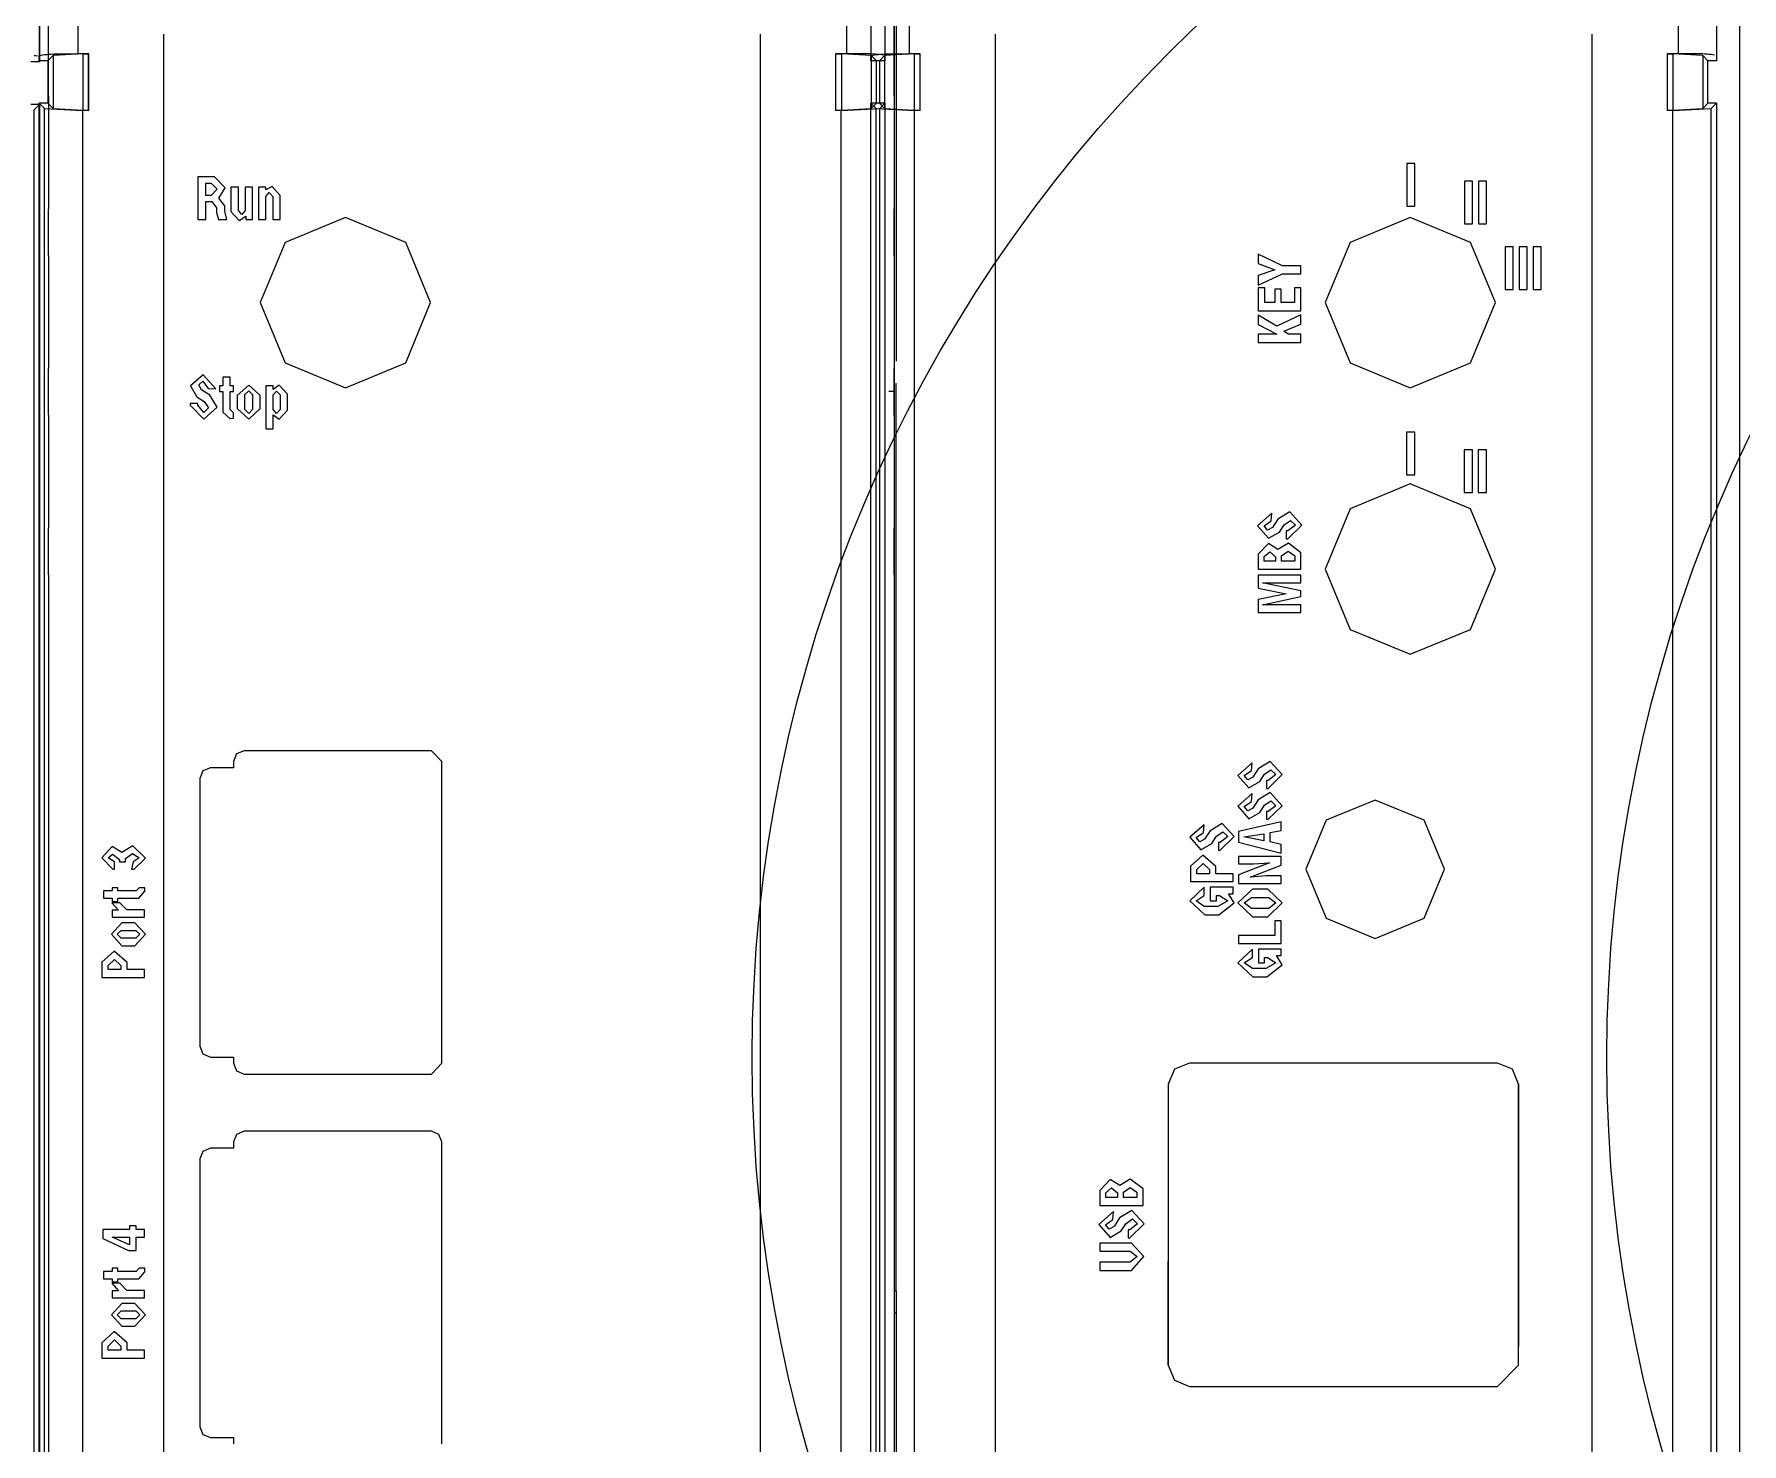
# Model space of a CAD drawing. Header units: millimetres. Extents: x -6000 to 26000, y -6000 to 26000.
# Drawn here: x 97.54 to 108.69, y -4339.37 to -4330.16 of the extents above; entities that cross this region are included whole.
import ezdxf

# ---------------------------------------------------------------- set-up
doc = ezdxf.new("R2010")
doc.units = ezdxf.units.MM
doc.header["$MEASUREMENT"] = 0
doc.layers.add('Чертеж и Рисунок_Ном._пера__7', color=7, linetype='Continuous', lineweight=15)

msp = doc.modelspace()

# ---------------------------------------------------------------- linework, layer by layer
at = {"layer": 'Чертеж и Рисунок_Ном._пера__7', "color": 7, "linetype": 'Continuous', "lineweight": 15}
for p, q in [((97.632, -4330.559), (97.632, -4328.772)), ((103.154, -4328.772), (103.154, -4345.47)), ((103.154, -4330.559), (103.154, -4328.772)), ((108.676, -4328.772), (108.676, -4345.47)), ((103.168, -4329.475), (103.168, -4332.292)), ((97.571, -4329.847), (97.571, -4330.297)), ((97.572, -4329.854), (97.572, -4330.304)), ((97.822, -4329.847), (97.822, -4330.284)), ((102.843, -4329.847), (102.843, -4330.284)), ((103.002, -4329.847), (103.002, -4330.297)), ((103.094, -4329.847), (103.094, -4330.297)), ((103.253, -4329.847), (103.253, -4330.284)), ((108.274, -4329.847), (108.274, -4330.284)), ((108.525, -4329.847), (108.525, -4330.297)), ((98.385, -4344.623), (98.385, -4330.156)), ((102.28, -4330.156), (102.28, -4344.623)), ((103.816, -4344.623), (103.816, -4330.156)), ((107.711, -4330.156), (107.711, -4344.623)), ((97.571, -4330.33), (97.571, -4330.297)), ((97.627, -4330.33), (97.661, -4330.296)), ((97.661, -4330.296), (97.661, -4330.642)), ((97.894, -4330.284), (97.822, -4330.284)), ((97.856, -4330.286), (97.891, -4330.286)), ((97.856, -4330.286), (97.856, -4330.652)), ((97.891, -4330.286), (97.894, -4330.284)), ((97.891, -4330.286), (97.891, -4330.652)), ((97.894, -4330.655), (97.894, -4330.284)), ((102.771, -4330.284), (102.774, -4330.286)), ((102.771, -4330.284), (102.771, -4330.655)), ((102.843, -4330.284), (102.771, -4330.284)), ((102.774, -4330.286), (102.81, -4330.286)), ((102.774, -4330.652), (102.774, -4330.286)), ((102.81, -4330.286), (102.81, -4330.652)), ((103.002, -4330.33), (103.002, -4330.297)), ((103.004, -4330.296), (103.038, -4330.33)), ((103.004, -4330.296), (103.004, -4330.642)), ((103.058, -4330.33), (103.092, -4330.296)), ((103.092, -4330.296), (103.092, -4330.642)), ((103.094, -4330.297), (103.094, -4330.33)), ((103.325, -4330.284), (103.253, -4330.284)), ((103.286, -4330.286), (103.286, -4330.652)), ((103.286, -4330.286), (103.322, -4330.286)), ((103.322, -4330.286), (103.325, -4330.284)), ((103.322, -4330.286), (103.322, -4330.652)), ((103.325, -4330.655), (103.325, -4330.284)), ((108.202, -4330.284), (108.202, -4330.655)), ((108.202, -4330.284), (108.205, -4330.286)), ((108.274, -4330.284), (108.202, -4330.284)), ((108.205, -4330.286), (108.24, -4330.286)), ((108.205, -4330.652), (108.205, -4330.286)), ((108.24, -4330.286), (108.24, -4330.652)), ((108.435, -4330.296), (108.435, -4330.642)), ((108.435, -4330.296), (108.469, -4330.33)), ((108.525, -4330.297), (108.525, -4330.33)), ((97.572, -4330.337), (97.516, -4330.337)), ((97.627, -4330.33), (97.571, -4330.33)), ((97.572, -4330.304), (97.572, -4330.337)), ((97.627, -4330.33), (97.627, -4330.608)), ((103.058, -4330.33), (103.002, -4330.33)), ((103.094, -4330.33), (103.038, -4330.33)), ((103.038, -4330.608), (103.038, -4330.33)), ((103.058, -4330.33), (103.058, -4330.608)), ((108.469, -4330.608), (108.469, -4330.33)), ((108.525, -4330.33), (108.469, -4330.33)), ((97.572, -4330.615), (97.516, -4330.615)), ((97.572, -4330.615), (97.537, -4330.65)), ((97.627, -4330.608), (97.571, -4330.608)), ((97.606, -4330.643), (97.571, -4330.608)), ((97.571, -4342.849), (97.571, -4330.608)), ((97.572, -4330.615), (97.572, -4342.856)), ((97.627, -4330.608), (97.661, -4330.642)), ((97.632, -4330.559), (97.632, -4331.298)), ((103.058, -4330.608), (103.002, -4330.608)), ((103.037, -4330.643), (103.002, -4330.608)), ((103.002, -4342.849), (103.002, -4330.608)), ((103.004, -4330.642), (103.038, -4330.608)), ((103.094, -4330.608), (103.038, -4330.608)), ((103.058, -4330.608), (103.092, -4330.642)), ((103.094, -4330.608), (103.06, -4330.643)), ((103.094, -4330.608), (103.094, -4342.849)), ((103.154, -4330.559), (103.154, -4331.298)), ((108.435, -4330.642), (108.469, -4330.608)), ((108.525, -4330.608), (108.469, -4330.608)), ((108.525, -4330.608), (108.49, -4330.643)), ((108.525, -4330.608), (108.525, -4342.849)), ((108.525, -4330.608), (108.525, -4335.079)), ((97.537, -4342.822), (97.537, -4330.65)), ((97.606, -4342.815), (97.606, -4330.643)), ((97.856, -4330.652), (97.891, -4330.652)), ((97.894, -4330.655), (97.856, -4330.655)), ((97.856, -4342.803), (97.856, -4330.655)), ((97.891, -4330.652), (97.894, -4330.655)), ((102.771, -4330.655), (102.774, -4330.652)), ((102.809, -4330.655), (102.771, -4330.655)), ((102.774, -4330.652), (102.81, -4330.652)), ((102.809, -4342.803), (102.809, -4330.655)), ((103.037, -4342.815), (103.037, -4330.643)), ((103.06, -4342.815), (103.06, -4330.643)), ((103.286, -4330.652), (103.322, -4330.652)), ((103.287, -4342.803), (103.287, -4330.655)), ((103.325, -4330.655), (103.287, -4330.655)), ((103.322, -4330.652), (103.325, -4330.655)), ((108.202, -4330.655), (108.205, -4330.652)), ((108.24, -4330.655), (108.202, -4330.655)), ((108.205, -4330.652), (108.24, -4330.652)), ((108.24, -4342.803), (108.24, -4330.655)), ((108.49, -4342.815), (108.49, -4330.643)), ((97.632, -4331.602), (97.632, -4331.298)), ((103.154, -4331.602), (103.154, -4331.298)), ((97.632, -4331.602), (97.632, -4332.341)), ((103.154, -4331.602), (103.154, -4332.341)), ((97.632, -4332.645), (97.632, -4332.341)), ((103.154, -4332.645), (103.154, -4332.341)), ((103.119, -4332.488), (103.154, -4332.488)), ((103.168, -4338.368), (103.168, -4332.436)), ((97.632, -4332.645), (97.632, -4333.384)), ((103.154, -4332.645), (103.154, -4333.384)), ((97.632, -4333.688), (97.632, -4333.384)), ((103.154, -4333.688), (103.154, -4333.384)), ((97.632, -4333.688), (97.632, -4345.496)), ((103.154, -4333.688), (103.154, -4345.496)), ((100.132, -4334.838), (98.909, -4334.838)), ((98.84, -4334.95), (98.689, -4334.95)), ((98.84, -4334.908), (98.84, -4334.95)), ((100.201, -4336.88), (100.201, -4334.908)), ((98.62, -4335.019), (98.62, -4336.769)), ((98.689, -4336.839), (98.84, -4336.839)), ((98.84, -4336.839), (98.84, -4336.88)), ((107.094, -4336.878), (105.084, -4336.878)), ((98.909, -4336.95), (100.132, -4336.95)), ((104.945, -4337.017), (104.945, -4338.853)), ((104.945, -4337.017), (104.945, -4338.73)), ((107.233, -4338.853), (107.233, -4337.017)), ((107.233, -4337.017), (107.233, -4338.73)), ((100.132, -4337.324), (98.909, -4337.324)), ((98.84, -4337.435), (98.689, -4337.435)), ((98.84, -4337.394), (98.84, -4337.435)), ((100.201, -4339.366), (100.201, -4337.394)), ((98.62, -4337.505), (98.62, -4339.255)), ((103.002, -4342.849), (103.002, -4338.174)), ((104.945, -4338.853), (104.945, -4338.174)), ((103.168, -4338.368), (103.154, -4338.368)), ((103.168, -4338.368), (103.168, -4338.513)), ((103.168, -4338.513), (103.154, -4338.513)), ((103.168, -4338.513), (103.168, -4341.329)), ((105.084, -4338.992), (107.094, -4338.992)), ((98.689, -4339.324), (98.84, -4339.324)), ((98.84, -4339.324), (98.84, -4339.366))]:
    msp.add_line(p, q, dxfattribs=at)
at = {"layer": 'Чертеж и Рисунок_Ном._пера__7', "color": 7, "linetype": 'Continuous', "lineweight": 15, "flags": 128}
for points in [[(97.549, -4330.298), (97.537, -4330.297)], [(97.56, -4330.3), (97.549, -4330.298)], [(97.571, -4330.297), (97.583, -4330.293)], [(97.583, -4330.293), (97.594, -4330.291), (97.606, -4330.29), (97.62, -4330.289)], [(97.62, -4330.289), (97.634, -4330.288)], [(97.634, -4330.288), (97.649, -4330.287)], [(97.649, -4330.287), (97.665, -4330.286)], [(97.856, -4330.286), (97.661, -4330.296)], [(97.856, -4330.286), (97.661, -4330.296)], [(97.856, -4330.286), (97.661, -4330.296)], [(97.856, -4330.286), (97.661, -4330.296)], [(97.856, -4330.286), (97.661, -4330.296)], [(97.856, -4330.286), (97.661, -4330.296)], [(97.856, -4330.286), (97.661, -4330.296)], [(97.856, -4330.286), (97.661, -4330.296)], [(97.856, -4330.286), (97.661, -4330.296)], [(97.856, -4330.286), (97.661, -4330.296)], [(97.856, -4330.286), (97.661, -4330.296)], [(97.856, -4330.286), (97.661, -4330.296)], [(97.856, -4330.286), (97.661, -4330.296)], [(97.856, -4330.286), (97.661, -4330.296)], [(97.856, -4330.286), (97.661, -4330.296)], [(97.856, -4330.286), (97.661, -4330.296)], [(97.856, -4330.286), (97.661, -4330.296)], [(97.856, -4330.286), (97.661, -4330.296)], [(97.856, -4330.286), (97.661, -4330.296)], [(97.856, -4330.286), (97.661, -4330.296)], [(97.856, -4330.286), (97.661, -4330.296)], [(97.665, -4330.286), (97.7, -4330.285), (97.748, -4330.284), (97.785, -4330.284), (97.822, -4330.284)], [(103.004, -4330.296), (102.81, -4330.286)], [(103.004, -4330.296), (102.81, -4330.286)], [(103.004, -4330.296), (102.81, -4330.286)], [(103.004, -4330.296), (102.81, -4330.286)], [(103.004, -4330.296), (102.81, -4330.286)], [(103.004, -4330.296), (102.81, -4330.286)], [(103.004, -4330.296), (102.81, -4330.286)], [(103.004, -4330.296), (102.81, -4330.286)], [(103.004, -4330.296), (102.81, -4330.286)], [(103.004, -4330.296), (102.81, -4330.286)], [(103.004, -4330.296), (102.81, -4330.286)], [(103.004, -4330.296), (102.81, -4330.286)], [(103.004, -4330.296), (102.81, -4330.286)], [(103.004, -4330.296), (102.81, -4330.286)], [(103.004, -4330.296), (102.81, -4330.286)], [(103.004, -4330.296), (102.81, -4330.286)], [(103.004, -4330.296), (102.81, -4330.286)], [(103.004, -4330.296), (102.81, -4330.286)], [(103.004, -4330.296), (102.81, -4330.286)], [(103.004, -4330.296), (102.81, -4330.286)], [(103.004, -4330.296), (102.81, -4330.286)], [(102.917, -4330.284), (102.88, -4330.284), (102.843, -4330.284)], [(102.965, -4330.285), (102.917, -4330.284)], [(103, -4330.286), (102.965, -4330.285)], [(103.031, -4330.288), (103.017, -4330.287), (103, -4330.286)], [(103.002, -4330.297), (103.014, -4330.293)], [(103.014, -4330.293), (103.025, -4330.291), (103.037, -4330.29), (103.051, -4330.289)], [(103.045, -4330.289), (103.031, -4330.288)], [(103.059, -4330.29), (103.045, -4330.289)], [(103.051, -4330.289), (103.065, -4330.288), (103.08, -4330.287)], [(103.071, -4330.291), (103.059, -4330.29)], [(103.082, -4330.293), (103.071, -4330.291)], [(103.08, -4330.287), (103.096, -4330.286), (103.131, -4330.285), (103.179, -4330.284)], [(103.286, -4330.286), (103.092, -4330.296)], [(103.286, -4330.286), (103.092, -4330.296)], [(103.286, -4330.286), (103.092, -4330.296)], [(103.286, -4330.286), (103.092, -4330.296)], [(103.286, -4330.286), (103.092, -4330.296)], [(103.286, -4330.286), (103.092, -4330.296)], [(103.286, -4330.286), (103.092, -4330.296)], [(103.286, -4330.286), (103.092, -4330.296)], [(103.286, -4330.286), (103.092, -4330.296)], [(103.286, -4330.286), (103.092, -4330.296)], [(103.286, -4330.286), (103.092, -4330.296)], [(103.286, -4330.286), (103.092, -4330.296)], [(103.286, -4330.286), (103.092, -4330.296)], [(103.286, -4330.286), (103.092, -4330.296)], [(103.286, -4330.286), (103.092, -4330.296)], [(103.286, -4330.286), (103.092, -4330.296)], [(103.286, -4330.286), (103.092, -4330.296)], [(103.286, -4330.286), (103.092, -4330.296)], [(103.286, -4330.286), (103.092, -4330.296)], [(103.286, -4330.286), (103.092, -4330.296)], [(103.286, -4330.286), (103.092, -4330.296)], [(103.179, -4330.284), (103.216, -4330.284), (103.253, -4330.284)], [(108.435, -4330.296), (108.24, -4330.286)], [(108.435, -4330.296), (108.24, -4330.286)], [(108.435, -4330.296), (108.24, -4330.286)], [(108.435, -4330.296), (108.24, -4330.286)], [(108.435, -4330.296), (108.24, -4330.286)], [(108.435, -4330.296), (108.24, -4330.286)], [(108.435, -4330.296), (108.24, -4330.286)], [(108.435, -4330.296), (108.24, -4330.286)], [(108.435, -4330.296), (108.24, -4330.286)], [(108.435, -4330.296), (108.24, -4330.286)], [(108.435, -4330.296), (108.24, -4330.286)], [(108.435, -4330.296), (108.24, -4330.286)], [(108.435, -4330.296), (108.24, -4330.286)], [(108.435, -4330.296), (108.24, -4330.286)], [(108.435, -4330.296), (108.24, -4330.286)], [(108.435, -4330.296), (108.24, -4330.286)], [(108.435, -4330.296), (108.24, -4330.286)], [(108.435, -4330.296), (108.24, -4330.286)], [(108.435, -4330.296), (108.24, -4330.286)], [(108.435, -4330.296), (108.24, -4330.286)], [(108.435, -4330.296), (108.24, -4330.286)], [(108.311, -4330.284), (108.274, -4330.284)], [(108.396, -4330.285), (108.348, -4330.284), (108.311, -4330.284)], [(108.447, -4330.287), (108.431, -4330.286), (108.396, -4330.285)], [(108.49, -4330.29), (108.476, -4330.289), (108.462, -4330.288), (108.447, -4330.287)], [(108.502, -4330.291), (108.49, -4330.29)], [(108.513, -4330.293), (108.502, -4330.291)], [(97.606, -4330.643), (97.856, -4330.655)], [(97.606, -4330.643), (97.856, -4330.655)], [(97.606, -4330.643), (97.856, -4330.655)], [(97.606, -4330.643), (97.856, -4330.655)], [(97.606, -4330.643), (97.856, -4330.655)], [(97.606, -4330.643), (97.856, -4330.655)], [(97.606, -4330.643), (97.856, -4330.655)], [(97.606, -4330.643), (97.856, -4330.655)], [(97.606, -4330.643), (97.856, -4330.655)], [(97.606, -4330.643), (97.856, -4330.655)], [(97.606, -4330.643), (97.856, -4330.655)], [(97.606, -4330.643), (97.856, -4330.655)], [(97.606, -4330.643), (97.856, -4330.655)], [(97.606, -4330.643), (97.856, -4330.655)], [(97.606, -4330.643), (97.856, -4330.655)], [(97.606, -4330.643), (97.856, -4330.655)], [(97.606, -4330.643), (97.856, -4330.655)], [(97.606, -4330.643), (97.856, -4330.655)], [(97.606, -4330.643), (97.856, -4330.655)], [(97.606, -4330.643), (97.856, -4330.655)], [(97.606, -4330.643), (97.856, -4330.655)], [(97.661, -4330.642), (97.856, -4330.652)], [(97.661, -4330.642), (97.856, -4330.652)], [(97.661, -4330.642), (97.856, -4330.652)], [(97.661, -4330.642), (97.856, -4330.652)], [(97.661, -4330.642), (97.856, -4330.652)], [(97.661, -4330.642), (97.856, -4330.652)], [(97.661, -4330.642), (97.856, -4330.652)], [(97.661, -4330.642), (97.856, -4330.652)], [(97.661, -4330.642), (97.856, -4330.652)], [(97.661, -4330.642), (97.856, -4330.652)], [(97.661, -4330.642), (97.856, -4330.652)], [(97.661, -4330.642), (97.856, -4330.652)], [(97.661, -4330.642), (97.856, -4330.652)], [(97.661, -4330.642), (97.856, -4330.652)], [(97.661, -4330.642), (97.856, -4330.652)], [(97.661, -4330.642), (97.856, -4330.652)], [(97.661, -4330.642), (97.856, -4330.652)], [(97.661, -4330.642), (97.856, -4330.652)], [(97.661, -4330.642), (97.856, -4330.652)], [(97.661, -4330.642), (97.856, -4330.652)], [(97.661, -4330.642), (97.856, -4330.652)], [(102.809, -4330.655), (103.06, -4330.643)], [(102.809, -4330.655), (103.06, -4330.643)], [(102.809, -4330.655), (103.06, -4330.643)], [(102.809, -4330.655), (103.06, -4330.643)], [(102.809, -4330.655), (103.06, -4330.643)], [(102.809, -4330.655), (103.06, -4330.643)], [(102.809, -4330.655), (103.06, -4330.643)], [(102.809, -4330.655), (103.06, -4330.643)], [(102.809, -4330.655), (103.06, -4330.643)], [(102.809, -4330.655), (103.06, -4330.643)], [(102.809, -4330.655), (103.06, -4330.643)], [(102.809, -4330.655), (103.06, -4330.643)], [(102.809, -4330.655), (103.06, -4330.643)], [(102.809, -4330.655), (103.06, -4330.643)], [(102.809, -4330.655), (103.06, -4330.643)], [(102.809, -4330.655), (103.06, -4330.643)], [(102.809, -4330.655), (103.06, -4330.643)], [(102.809, -4330.655), (103.06, -4330.643)], [(102.809, -4330.655), (103.06, -4330.643)], [(102.809, -4330.655), (103.06, -4330.643)], [(102.809, -4330.655), (103.06, -4330.643)], [(102.81, -4330.652), (103.004, -4330.642)], [(102.81, -4330.652), (103.004, -4330.642)], [(102.81, -4330.652), (103.004, -4330.642)], [(102.81, -4330.652), (103.004, -4330.642)], [(102.81, -4330.652), (103.004, -4330.642)], [(102.81, -4330.652), (103.004, -4330.642)], [(102.81, -4330.652), (103.004, -4330.642)], [(102.81, -4330.652), (103.004, -4330.642)], [(102.81, -4330.652), (103.004, -4330.642)], [(102.81, -4330.652), (103.004, -4330.642)], [(102.81, -4330.652), (103.004, -4330.642)], [(102.81, -4330.652), (103.004, -4330.642)], [(102.81, -4330.652), (103.004, -4330.642)], [(102.81, -4330.652), (103.004, -4330.642)], [(102.81, -4330.652), (103.004, -4330.642)], [(102.81, -4330.652), (103.004, -4330.642)], [(102.81, -4330.652), (103.004, -4330.642)], [(102.81, -4330.652), (103.004, -4330.642)], [(102.81, -4330.652), (103.004, -4330.642)], [(102.81, -4330.652), (103.004, -4330.642)], [(102.81, -4330.652), (103.004, -4330.642)], [(103.037, -4330.643), (103.287, -4330.655)], [(103.037, -4330.643), (103.287, -4330.655)], [(103.037, -4330.643), (103.287, -4330.655)], [(103.037, -4330.643), (103.287, -4330.655)], [(103.037, -4330.643), (103.287, -4330.655)], [(103.037, -4330.643), (103.287, -4330.655)], [(103.037, -4330.643), (103.287, -4330.655)], [(103.037, -4330.643), (103.287, -4330.655)], [(103.037, -4330.643), (103.287, -4330.655)], [(103.037, -4330.643), (103.287, -4330.655)], [(103.037, -4330.643), (103.287, -4330.655)], [(103.037, -4330.643), (103.287, -4330.655)], [(103.037, -4330.643), (103.287, -4330.655)], [(103.037, -4330.643), (103.287, -4330.655)], [(103.037, -4330.643), (103.287, -4330.655)], [(103.037, -4330.643), (103.287, -4330.655)], [(103.037, -4330.643), (103.287, -4330.655)], [(103.037, -4330.643), (103.287, -4330.655)], [(103.037, -4330.643), (103.287, -4330.655)], [(103.037, -4330.643), (103.287, -4330.655)], [(103.037, -4330.643), (103.287, -4330.655)], [(103.092, -4330.642), (103.286, -4330.652)], [(103.092, -4330.642), (103.286, -4330.652)], [(103.092, -4330.642), (103.286, -4330.652)], [(103.092, -4330.642), (103.286, -4330.652)], [(103.092, -4330.642), (103.286, -4330.652)], [(103.092, -4330.642), (103.286, -4330.652)], [(103.092, -4330.642), (103.286, -4330.652)], [(103.092, -4330.642), (103.286, -4330.652)], [(103.092, -4330.642), (103.286, -4330.652)], [(103.092, -4330.642), (103.286, -4330.652)], [(103.092, -4330.642), (103.286, -4330.652)], [(103.092, -4330.642), (103.286, -4330.652)], [(103.092, -4330.642), (103.286, -4330.652)], [(103.092, -4330.642), (103.286, -4330.652)], [(103.092, -4330.642), (103.286, -4330.652)], [(103.092, -4330.642), (103.286, -4330.652)], [(103.092, -4330.642), (103.286, -4330.652)], [(103.092, -4330.642), (103.286, -4330.652)], [(103.092, -4330.642), (103.286, -4330.652)], [(103.092, -4330.642), (103.286, -4330.652)], [(103.092, -4330.642), (103.286, -4330.652)], [(108.24, -4330.652), (108.435, -4330.642)], [(108.24, -4330.652), (108.435, -4330.642)], [(108.24, -4330.652), (108.435, -4330.642)], [(108.24, -4330.652), (108.435, -4330.642)], [(108.24, -4330.652), (108.435, -4330.642)], [(108.24, -4330.652), (108.435, -4330.642)], [(108.24, -4330.652), (108.435, -4330.642)], [(108.24, -4330.652), (108.435, -4330.642)], [(108.24, -4330.652), (108.435, -4330.642)], [(108.24, -4330.652), (108.435, -4330.642)], [(108.24, -4330.652), (108.435, -4330.642)], [(108.24, -4330.652), (108.435, -4330.642)], [(108.24, -4330.652), (108.435, -4330.642)], [(108.24, -4330.652), (108.435, -4330.642)], [(108.24, -4330.652), (108.435, -4330.642)], [(108.24, -4330.652), (108.435, -4330.642)], [(108.24, -4330.652), (108.435, -4330.642)], [(108.24, -4330.652), (108.435, -4330.642)], [(108.24, -4330.652), (108.435, -4330.642)], [(108.24, -4330.652), (108.435, -4330.642)], [(108.24, -4330.652), (108.435, -4330.642)], [(108.24, -4330.655), (108.49, -4330.643)], [(108.24, -4330.655), (108.49, -4330.643)], [(108.24, -4330.655), (108.49, -4330.643)], [(108.24, -4330.655), (108.49, -4330.643)], [(108.24, -4330.655), (108.49, -4330.643)], [(108.24, -4330.655), (108.49, -4330.643)], [(108.24, -4330.655), (108.49, -4330.643)], [(108.24, -4330.655), (108.49, -4330.643)], [(108.24, -4330.655), (108.49, -4330.643)], [(108.24, -4330.655), (108.49, -4330.643)], [(108.24, -4330.655), (108.49, -4330.643)], [(108.24, -4330.655), (108.49, -4330.643)], [(108.24, -4330.655), (108.49, -4330.643)], [(108.24, -4330.655), (108.49, -4330.643)], [(108.24, -4330.655), (108.49, -4330.643)], [(108.24, -4330.655), (108.49, -4330.643)], [(108.24, -4330.655), (108.49, -4330.643)], [(108.24, -4330.655), (108.49, -4330.643)], [(108.24, -4330.655), (108.49, -4330.643)], [(108.24, -4330.655), (108.49, -4330.643)], [(108.24, -4330.655), (108.49, -4330.643)], [(98.744, -4331.227), (98.786, -4331.161), (98.716, -4331.089), (98.606, -4331.089), (98.606, -4331.368), (98.659, -4331.368), (98.659, -4331.25)], [(98.659, -4331.25), (98.697, -4331.25), (98.729, -4331.29), (98.729, -4331.322), (98.742, -4331.368), (98.795, -4331.368), (98.782, -4331.313), (98.782, -4331.277), (98.744, -4331.227)], [(105.661, -4333.523), (105.6, -4333.485), (105.532, -4333.554), (105.532, -4333.652), (105.811, -4333.652)], [(105.811, -4333.652), (105.811, -4333.545), (105.729, -4333.481), (105.661, -4333.523)], [(98.86, -4334.859), (98.84, -4334.908)], [(98.909, -4334.838), (98.86, -4334.859)], [(100.201, -4334.908), (100.132, -4334.838)], [(98.64, -4334.97), (98.62, -4335.019)], [(98.689, -4334.95), (98.64, -4334.97)], [(98.111, -4335.502), (98.048, -4335.463), (97.979, -4335.538), (98.051, -4335.611), (98.063, -4335.611), (98.063, -4335.564), (98.021, -4335.538), (98.049, -4335.513), (98.095, -4335.549), (98.095, -4335.564), (98.133, -4335.564)], [(98.133, -4335.564), (98.133, -4335.542), (98.179, -4335.51), (98.224, -4335.538), (98.184, -4335.564), (98.174, -4335.611), (98.19, -4335.611), (98.265, -4335.539), (98.181, -4335.459), (98.111, -4335.502)], [(98.62, -4336.769), (98.64, -4336.818), (98.689, -4336.839)], [(98.84, -4336.88), (98.86, -4336.93), (98.909, -4336.95)], [(100.132, -4336.95), (100.201, -4336.88)], [(105.084, -4336.878), (104.986, -4336.918)], [(107.233, -4337.017), (107.193, -4336.918), (107.094, -4336.878)], [(104.986, -4336.918), (104.945, -4337.017)], [(98.909, -4337.324), (98.86, -4337.344)], [(100.201, -4337.394), (100.181, -4337.344), (100.132, -4337.324)], [(98.689, -4337.435), (98.64, -4337.456)], [(98.86, -4337.344), (98.84, -4337.394)], [(98.64, -4337.456), (98.62, -4337.505)], [(104.628, -4337.678), (104.566, -4337.64), (104.497, -4337.71), (104.497, -4337.809), (104.78, -4337.809)], [(104.78, -4337.809), (104.78, -4337.701), (104.696, -4337.636), (104.628, -4337.678)], [(104.945, -4338.853), (104.986, -4338.951)], [(107.094, -4338.992), (107.233, -4338.853)], [(104.986, -4338.951), (105.084, -4338.992)], [(98.62, -4339.255), (98.64, -4339.304), (98.689, -4339.324)]]:
    msp.add_lwpolyline(points, dxfattribs=at)
for points in [[(106.555, -4331.002), (106.502, -4331.002), (106.502, -4331.281), (106.555, -4331.281)], [(98.659, -4331.13), (98.693, -4331.13), (98.732, -4331.169), (98.694, -4331.21), (98.659, -4331.21)], [(98.823, -4331.157), (98.823, -4331.314), (98.876, -4331.374), (98.919, -4331.346), (98.919, -4331.368), (98.964, -4331.368), (98.964, -4331.157), (98.916, -4331.157), (98.916, -4331.309), (98.894, -4331.335), (98.871, -4331.309), (98.871, -4331.157)], [(99.051, -4331.157), (99.003, -4331.157), (99.003, -4331.368), (99.051, -4331.368), (99.051, -4331.216), (99.073, -4331.19), (99.097, -4331.216), (99.097, -4331.368), (99.144, -4331.368), (99.144, -4331.211), (99.092, -4331.151), (99.051, -4331.174)], [(106.932, -4331.116), (106.879, -4331.116), (106.879, -4331.395), (106.932, -4331.395)], [(107.023, -4331.116), (106.971, -4331.116), (106.971, -4331.395), (107.023, -4331.395)], [(100.127, -4331.91), (99.964, -4331.517), (99.571, -4331.354), (99.177, -4331.517), (99.014, -4331.91), (99.177, -4332.304), (99.571, -4332.467), (99.964, -4332.304)], [(107.082, -4331.91), (106.919, -4331.517), (106.525, -4331.354), (106.132, -4331.517), (105.969, -4331.91), (106.132, -4332.304), (106.525, -4332.467), (106.919, -4332.304)], [(105.532, -4331.796), (105.691, -4331.722), (105.811, -4331.722), (105.811, -4331.669), (105.691, -4331.669), (105.532, -4331.594), (105.532, -4331.654), (105.64, -4331.696), (105.532, -4331.733)], [(107.198, -4331.545), (107.145, -4331.545), (107.145, -4331.824), (107.198, -4331.824)], [(107.289, -4331.545), (107.236, -4331.545), (107.236, -4331.824), (107.289, -4331.824)], [(107.381, -4331.545), (107.328, -4331.545), (107.328, -4331.824), (107.381, -4331.824)], [(105.532, -4331.963), (105.811, -4331.963), (105.811, -4331.814), (105.769, -4331.814), (105.769, -4331.91), (105.682, -4331.91), (105.682, -4331.822), (105.64, -4331.822), (105.64, -4331.91), (105.575, -4331.91), (105.575, -4331.814), (105.532, -4331.814)], [(105.532, -4332.117), (105.532, -4332.17), (105.811, -4332.17), (105.811, -4332.117), (105.727, -4332.117), (105.7, -4332.096), (105.811, -4332.05), (105.811, -4331.991), (105.653, -4332.064), (105.532, -4331.993), (105.532, -4332.053), (105.653, -4332.117)], [(98.724, -4332.474), (98.642, -4332.381), (98.559, -4332.453), (98.601, -4332.525), (98.648, -4332.556), (98.677, -4332.598), (98.646, -4332.629), (98.607, -4332.58), (98.607, -4332.569), (98.557, -4332.569), (98.557, -4332.58), (98.646, -4332.672), (98.732, -4332.593), (98.684, -4332.515), (98.63, -4332.479), (98.612, -4332.447), (98.64, -4332.423), (98.674, -4332.471)], [(98.77, -4332.397), (98.77, -4332.454), (98.749, -4332.454), (98.749, -4332.491), (98.77, -4332.491), (98.77, -4332.627), (98.815, -4332.668), (98.839, -4332.666), (98.839, -4332.63), (98.817, -4332.609), (98.817, -4332.491), (98.839, -4332.491), (98.839, -4332.454), (98.817, -4332.454), (98.817, -4332.397)], [(98.939, -4332.449), (98.864, -4332.517), (98.864, -4332.602), (98.939, -4332.671), (99.013, -4332.602), (99.013, -4332.517)], [(98.939, -4332.486), (98.964, -4332.511), (98.964, -4332.609), (98.939, -4332.634), (98.913, -4332.609), (98.913, -4332.511)], [(99.05, -4332.454), (99.05, -4332.735), (99.098, -4332.735), (99.098, -4332.643), (99.138, -4332.671), (99.193, -4332.612), (99.193, -4332.508), (99.138, -4332.449), (99.098, -4332.478), (99.098, -4332.454)], [(99.121, -4332.488), (99.144, -4332.512), (99.144, -4332.609), (99.121, -4332.634), (99.098, -4332.608), (99.098, -4332.513)], [(106.554, -4332.757), (106.501, -4332.757), (106.501, -4333.036), (106.554, -4333.036)], [(106.931, -4332.871), (106.878, -4332.871), (106.878, -4333.15), (106.931, -4333.15)], [(107.022, -4332.871), (106.969, -4332.871), (106.969, -4333.15), (107.022, -4333.15)], [(107.082, -4333.652), (106.919, -4333.258), (106.525, -4333.095), (106.132, -4333.258), (105.969, -4333.652), (106.132, -4334.045), (106.525, -4334.208), (106.919, -4334.045)], [(105.62, -4333.285), (105.527, -4333.368), (105.6, -4333.45), (105.671, -4333.409), (105.702, -4333.362), (105.744, -4333.333), (105.775, -4333.364), (105.726, -4333.402), (105.715, -4333.402), (105.715, -4333.453), (105.726, -4333.453), (105.818, -4333.364), (105.739, -4333.278), (105.661, -4333.326), (105.625, -4333.38), (105.593, -4333.397), (105.57, -4333.369), (105.617, -4333.336)], [(105.685, -4333.599), (105.685, -4333.565), (105.728, -4333.535), (105.771, -4333.565), (105.771, -4333.599)], [(105.572, -4333.599), (105.572, -4333.57), (105.608, -4333.538), (105.646, -4333.571), (105.646, -4333.599)], [(105.532, -4333.934), (105.811, -4333.934), (105.811, -4333.884), (105.559, -4333.884), (105.811, -4333.831), (105.811, -4333.793), (105.559, -4333.74), (105.811, -4333.74), (105.811, -4333.69), (105.532, -4333.69), (105.532, -4333.775), (105.714, -4333.812), (105.532, -4333.849)], [(105.492, -4334.916), (105.399, -4334.999), (105.471, -4335.081), (105.543, -4335.039), (105.574, -4334.992), (105.615, -4334.963), (105.647, -4334.994), (105.598, -4335.033), (105.587, -4335.033), (105.587, -4335.084), (105.598, -4335.084), (105.689, -4334.994), (105.611, -4334.909), (105.532, -4334.956), (105.496, -4335.01), (105.465, -4335.028), (105.441, -4335), (105.489, -4334.967)], [(105.492, -4335.118), (105.399, -4335.201), (105.471, -4335.283), (105.543, -4335.241), (105.574, -4335.194), (105.615, -4335.165), (105.647, -4335.197), (105.598, -4335.235), (105.587, -4335.235), (105.587, -4335.286), (105.598, -4335.286), (105.689, -4335.197), (105.611, -4335.111), (105.532, -4335.158), (105.496, -4335.212), (105.465, -4335.23), (105.441, -4335.202), (105.489, -4335.169)], [(106.748, -4335.612), (106.616, -4335.292), (106.296, -4335.16), (105.976, -4335.292), (105.844, -4335.612), (105.976, -4335.931), (106.296, -4336.064), (106.616, -4335.931)], [(105.178, -4335.321), (105.085, -4335.403), (105.157, -4335.486), (105.229, -4335.444), (105.26, -4335.397), (105.301, -4335.368), (105.333, -4335.399), (105.284, -4335.438), (105.273, -4335.438), (105.273, -4335.488), (105.284, -4335.488), (105.375, -4335.399), (105.297, -4335.313), (105.218, -4335.361), (105.182, -4335.415), (105.151, -4335.433), (105.127, -4335.404), (105.175, -4335.371)], [(105.683, -4335.506), (105.683, -4335.45), (105.61, -4335.433), (105.61, -4335.373), (105.683, -4335.36), (105.683, -4335.303), (105.404, -4335.365), (105.404, -4335.436)], [(105.569, -4335.426), (105.439, -4335.401), (105.569, -4335.38)], [(105.255, -4335.641), (105.255, -4335.594), (105.171, -4335.52), (105.09, -4335.593), (105.09, -4335.693), (105.369, -4335.693), (105.369, -4335.641)], [(105.404, -4335.705), (105.683, -4335.705), (105.683, -4335.656), (105.584, -4335.656), (105.48, -4335.663), (105.683, -4335.585), (105.683, -4335.528), (105.404, -4335.528), (105.404, -4335.577), (105.502, -4335.577), (105.606, -4335.571), (105.404, -4335.648)], [(105.131, -4335.641), (105.131, -4335.614), (105.172, -4335.574), (105.214, -4335.614), (105.214, -4335.641)], [(97.991, -4335.802), (98.048, -4335.802), (98.048, -4335.822), (98.085, -4335.822), (98.085, -4335.802), (98.221, -4335.802), (98.261, -4335.756), (98.26, -4335.733), (98.224, -4335.733), (98.203, -4335.754), (98.085, -4335.754), (98.085, -4335.733), (98.048, -4335.733), (98.048, -4335.754), (97.991, -4335.754)], [(105.219, -4335.818), (105.26, -4335.818), (105.26, -4335.783), (105.279, -4335.783), (105.333, -4335.819), (105.269, -4335.856), (105.18, -4335.856), (105.127, -4335.818), (105.18, -4335.783), (105.18, -4335.73), (105.085, -4335.818), (105.184, -4335.91), (105.275, -4335.91), (105.375, -4335.831), (105.337, -4335.772), (105.369, -4335.772), (105.369, -4335.73), (105.219, -4335.73)], [(105.494, -4335.923), (105.595, -4335.923), (105.689, -4335.832), (105.595, -4335.742), (105.494, -4335.742), (105.399, -4335.832)], [(98.048, -4335.926), (98.258, -4335.926), (98.258, -4335.878), (98.143, -4335.878), (98.097, -4335.831), (98.044, -4335.831), (98.088, -4335.88), (98.048, -4335.88)], [(105.441, -4335.832), (105.489, -4335.796), (105.602, -4335.796), (105.647, -4335.832), (105.602, -4335.868), (105.488, -4335.868)], [(98.042, -4336.037), (98.111, -4336.112), (98.196, -4336.112), (98.265, -4336.037), (98.196, -4335.963), (98.111, -4335.963)], [(105.404, -4336.045), (105.404, -4336.098), (105.683, -4336.098), (105.683, -4335.949), (105.64, -4335.949), (105.64, -4336.045)], [(98.08, -4336.037), (98.105, -4336.012), (98.202, -4336.012), (98.227, -4336.037), (98.202, -4336.063), (98.105, -4336.063)], [(98.145, -4336.267), (98.145, -4336.221), (98.061, -4336.147), (97.979, -4336.22), (97.979, -4336.32), (98.258, -4336.32), (98.258, -4336.267)], [(98.021, -4336.267), (98.021, -4336.241), (98.062, -4336.201), (98.104, -4336.241), (98.104, -4336.267)], [(105.533, -4336.223), (105.574, -4336.223), (105.574, -4336.188), (105.593, -4336.188), (105.647, -4336.223), (105.582, -4336.261), (105.494, -4336.261), (105.441, -4336.223), (105.494, -4336.188), (105.494, -4336.135), (105.399, -4336.223), (105.497, -4336.315), (105.589, -4336.315), (105.689, -4336.236), (105.651, -4336.176), (105.683, -4336.176), (105.683, -4336.135), (105.533, -4336.135)], [(104.537, -4337.756), (104.537, -4337.727), (104.573, -4337.694), (104.612, -4337.727), (104.612, -4337.756)], [(104.652, -4337.756), (104.652, -4337.721), (104.696, -4337.691), (104.74, -4337.721), (104.74, -4337.756)], [(104.586, -4337.849), (104.492, -4337.933), (104.565, -4338.017), (104.638, -4337.975), (104.669, -4337.927), (104.712, -4337.897), (104.744, -4337.929), (104.694, -4337.968), (104.683, -4337.968), (104.683, -4338.02), (104.694, -4338.02), (104.787, -4337.929), (104.707, -4337.842), (104.627, -4337.89), (104.591, -4337.945), (104.559, -4337.963), (104.535, -4337.935), (104.583, -4337.901)], [(97.985, -4338.025), (98.154, -4338.102), (98.203, -4338.102), (98.203, -4338.016), (98.259, -4338.016), (98.259, -4337.966), (98.203, -4337.966), (98.203, -4337.942), (98.161, -4337.942), (98.161, -4337.966), (97.985, -4337.966)], [(98.161, -4338.016), (98.161, -4338.066), (98.048, -4338.016)], [(104.497, -4338.233), (104.704, -4338.233), (104.785, -4338.143), (104.704, -4338.054), (104.497, -4338.054), (104.497, -4338.108), (104.696, -4338.108), (104.742, -4338.143), (104.696, -4338.18), (104.497, -4338.18)], [(97.991, -4338.288), (98.048, -4338.288), (98.048, -4338.308), (98.085, -4338.308), (98.085, -4338.288), (98.221, -4338.288), (98.261, -4338.242), (98.26, -4338.219), (98.224, -4338.219), (98.203, -4338.24), (98.085, -4338.24), (98.085, -4338.219), (98.048, -4338.219), (98.048, -4338.24), (97.991, -4338.24)], [(98.048, -4338.412), (98.259, -4338.412), (98.259, -4338.364), (98.143, -4338.364), (98.097, -4338.317), (98.045, -4338.317), (98.088, -4338.366), (98.048, -4338.366)], [(98.042, -4338.523), (98.111, -4338.598), (98.196, -4338.598), (98.265, -4338.523), (98.196, -4338.449), (98.111, -4338.449)], [(98.08, -4338.523), (98.105, -4338.498), (98.202, -4338.498), (98.227, -4338.523), (98.202, -4338.549), (98.105, -4338.549)], [(98.145, -4338.753), (98.145, -4338.707), (98.061, -4338.633), (97.98, -4338.706), (97.98, -4338.806), (98.259, -4338.806), (98.259, -4338.753)], [(98.021, -4338.753), (98.021, -4338.727), (98.062, -4338.687), (98.104, -4338.727), (98.104, -4338.753)]]:
    msp.add_lwpolyline(points, close=True, dxfattribs=at)
at = {"layer": 'Чертеж и Рисунок_Ном._пера__7', "color": 7, "linetype": 'Continuous', "lineweight": 15}
for centre in [(111.498, -4336.84), (117.08, -4336.84)]:
    msp.add_circle(centre, 9.271, dxfattribs=at)

doc.saveas('drawing.dxf')
